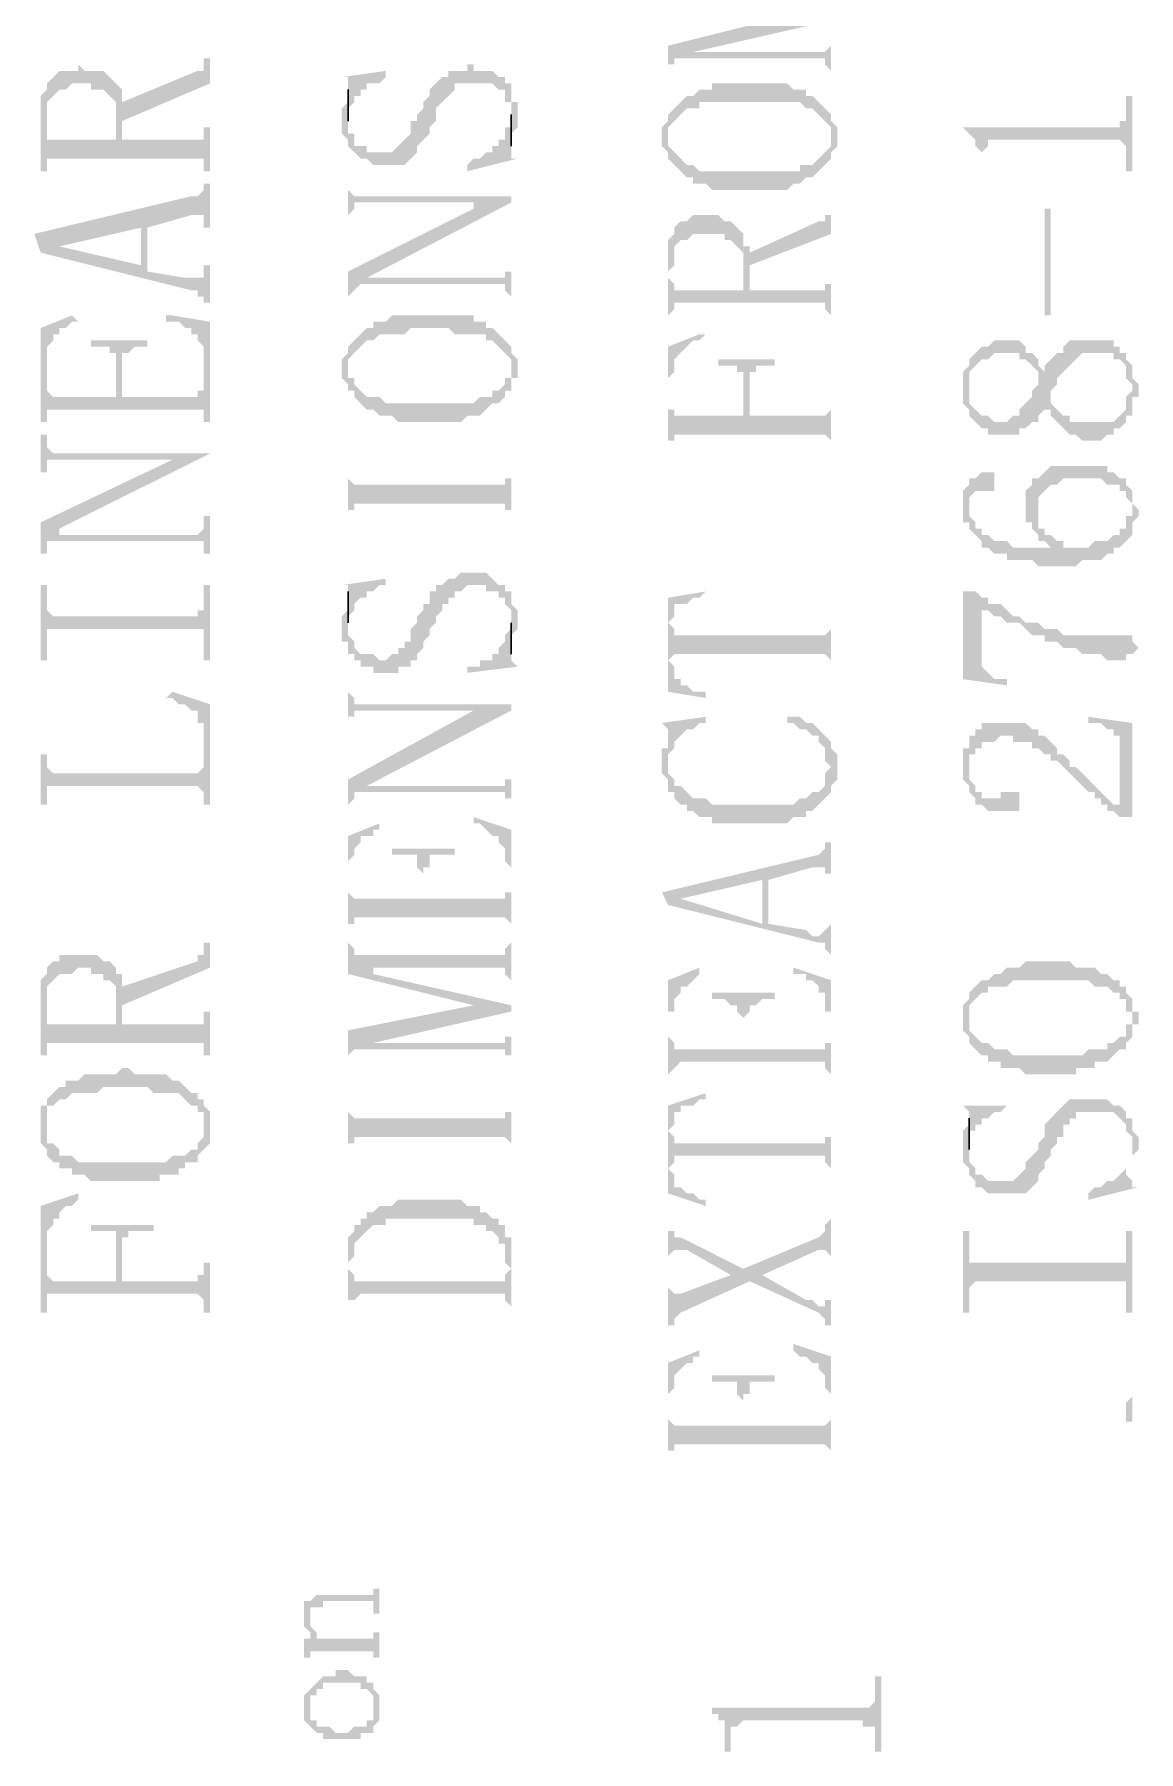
# Model space of a CAD drawing. Header units: millimetres. Extents: x 7018 to 13530, y 4187 to 5692.
# Drawn here: x 7976.13 to 7984.07, y 4538.11 to 4550.47 of the extents above; entities that cross this region are included whole.
import ezdxf

# ---------------------------------------------------------------- set-up
doc = ezdxf.new("R2010")
doc.units = ezdxf.units.MM

msp = doc.modelspace()

# ---------------------------------------------------------------- hatches: boundary and pattern name
at = {"transparency": 33554559}
for points in [[(7980.684, 4550.389), (7980.684, 4550.208), (7980.684, 4550.254), (7980.729, 4550.254), (7980.729, 4550.299), (7980.774, 4550.299), (7980.864, 4550.344), (7981.857, 4550.57), (7981.586, 4550.615)], [(7980.774, 4550.299), (7981.812, 4550.299), (7981.812, 4550.254), (7981.812, 4550.254), (7981.857, 4550.208), (7981.857, 4550.434), (7981.857, 4550.389), (7981.857, 4550.389), (7981.812, 4550.344), (7980.864, 4550.344)], [(7976.171, 4549.893), (7976.171, 4549.486), (7976.216, 4549.486), (7976.216, 4549.938), (7976.216, 4549.983), (7976.261, 4550.028), (7976.261, 4550.028), (7976.306, 4550.073), (7976.351, 4550.073), (7976.396, 4550.118), (7976.532, 4550.118), (7976.532, 4550.073), (7976.622, 4550.073), (7976.667, 4550.028), (7976.667, 4550.028), (7976.712, 4549.983), (7976.712, 4549.712), (7976.757, 4550.073), (7976.712, 4550.118), (7976.712, 4550.118), (7976.667, 4550.163), (7976.667, 4550.163), (7976.622, 4550.208), (7976.487, 4550.208), (7976.441, 4550.254), (7976.441, 4550.208), (7976.306, 4550.208), (7976.261, 4550.163), (7976.261, 4550.163), (7976.216, 4550.118), (7976.216, 4550.073), (7976.171, 4550.028), (7976.171, 4549.938)], [(7976.757, 4549.983), (7976.757, 4549.847), (7977.389, 4550.118), (7977.389, 4550.299), (7977.344, 4550.299), (7977.344, 4550.254), (7977.344, 4550.208), (7977.299, 4550.208)], [(7978.337, 4549.847), (7978.337, 4549.757), (7978.382, 4549.712), (7978.382, 4549.667), (7978.382, 4549.667), (7978.427, 4549.622), (7978.427, 4549.622), (7978.472, 4549.577), (7978.517, 4549.577), (7978.563, 4549.531), (7978.788, 4549.531), (7978.833, 4549.577), (7978.833, 4549.577), (7978.879, 4549.622), (7978.879, 4549.667), (7978.924, 4549.712), (7978.924, 4549.712), (7978.969, 4549.757), (7978.969, 4549.802), (7979.014, 4549.847), (7979.014, 4549.938), (7979.059, 4549.983), (7979.059, 4549.983), (7979.104, 4550.028), (7979.104, 4550.028), (7979.149, 4550.073), (7979.149, 4550.118), (7979.42, 4550.118), (7979.465, 4550.073), (7979.51, 4550.073), (7979.51, 4549.983), (7979.556, 4549.983), (7979.556, 4549.712), (7979.556, 4549.757), (7979.556, 4549.757), (7979.601, 4549.802), (7979.601, 4549.893), (7979.601, 4549.983), (7979.556, 4549.983), (7979.556, 4550.118), (7979.51, 4550.118), (7979.51, 4550.163), (7979.465, 4550.163), (7979.42, 4550.208), (7979.285, 4550.208), (7979.285, 4550.254), (7979.24, 4550.254), (7979.24, 4550.208), (7979.104, 4550.208), (7979.104, 4550.163), (7979.059, 4550.163), (7979.014, 4550.118), (7979.014, 4550.118), (7978.969, 4550.073), (7978.969, 4550.028), (7978.924, 4549.983), (7978.924, 4549.938), (7978.879, 4549.893), (7978.879, 4549.847), (7978.833, 4549.847), (7978.833, 4549.757), (7978.788, 4549.712), (7978.788, 4549.712), (7978.743, 4549.667), (7978.743, 4549.667), (7978.698, 4549.622), (7978.517, 4549.622), (7978.517, 4549.667), (7978.427, 4549.667), (7978.427, 4549.757), (7978.382, 4549.757), (7978.382, 4550.028), (7978.382, 4549.983), (7978.382, 4549.983), (7978.337, 4549.938), (7978.337, 4549.893)], [(7978.337, 4550.163), (7978.382, 4550.163), (7978.382, 4550.118), (7978.382, 4549.938), (7978.427, 4549.983), (7978.427, 4550.028), (7978.472, 4550.028), (7978.472, 4550.073), (7978.517, 4550.073), (7978.517, 4550.118), (7978.608, 4550.118), (7978.653, 4550.163), (7978.653, 4550.208)], [(7976.216, 4549.531), (7976.216, 4549.577), (7977.344, 4549.577), (7977.344, 4549.486), (7977.389, 4549.486), (7977.389, 4549.802), (7977.344, 4549.802), (7977.344, 4549.757), (7977.344, 4549.712), (7976.757, 4549.712), (7976.757, 4549.983), (7976.757, 4550.073), (7976.712, 4549.712), (7976.216, 4549.712), (7976.216, 4549.847)], [(7980.684, 4549.893), (7980.684, 4549.712), (7980.684, 4549.757), (7980.684, 4549.802), (7980.729, 4549.847), (7980.729, 4549.847), (7980.774, 4549.893), (7980.774, 4549.893), (7980.819, 4549.938), (7980.909, 4549.938), (7980.909, 4549.983), (7981.632, 4549.983), (7981.677, 4549.938), (7981.722, 4549.938), (7981.767, 4549.893), (7981.767, 4549.893), (7981.812, 4549.847), (7981.812, 4549.847), (7981.857, 4549.802), (7981.857, 4549.712), (7981.857, 4549.893), (7981.812, 4549.938), (7981.812, 4549.938), (7981.767, 4549.983), (7981.767, 4549.983), (7981.722, 4550.028), (7981.677, 4550.028), (7981.677, 4550.073), (7981.586, 4550.073), (7981.541, 4550.118), (7981, 4550.118), (7981, 4550.073), (7980.909, 4550.073), (7980.864, 4550.028), (7980.819, 4550.028), (7980.774, 4549.983), (7980.774, 4549.983), (7980.729, 4549.938), (7980.729, 4549.938)], [(7982.805, 4549.802), (7982.805, 4549.802), (7982.85, 4549.757), (7982.85, 4549.757), (7982.895, 4549.712), (7982.895, 4549.667), (7982.895, 4549.667), (7982.94, 4549.622), (7982.94, 4549.486), (7982.94, 4549.622), (7982.986, 4549.667), (7982.986, 4549.712), (7983.933, 4549.712), (7983.978, 4549.667), (7983.978, 4549.486), (7984.024, 4549.486), (7984.024, 4550.028), (7983.978, 4550.028), (7983.978, 4549.938), (7983.978, 4549.847), (7983.933, 4549.847), (7983.933, 4549.802), (7983.888, 4549.802)], [(7980.639, 4549.712), (7980.639, 4549.667), (7980.684, 4549.622), (7980.684, 4549.577), (7980.729, 4549.531), (7980.729, 4549.531), (7980.774, 4549.486), (7980.774, 4549.486), (7980.819, 4549.441), (7980.864, 4549.441), (7980.864, 4549.396), (7980.955, 4549.396), (7981, 4549.351), (7981.541, 4549.351), (7981.586, 4549.396), (7981.632, 4549.396), (7981.677, 4549.441), (7981.722, 4549.441), (7981.767, 4549.486), (7981.767, 4549.486), (7981.812, 4549.531), (7981.812, 4549.531), (7981.857, 4549.577), (7981.857, 4549.622), (7981.857, 4549.622), (7981.902, 4549.667), (7981.902, 4549.712), (7981.902, 4549.802), (7981.857, 4549.847), (7981.857, 4549.893), (7981.857, 4549.712), (7981.857, 4549.667), (7981.812, 4549.622), (7981.812, 4549.622), (7981.767, 4549.577), (7981.767, 4549.577), (7981.722, 4549.531), (7981.632, 4549.531), (7981.632, 4549.486), (7980.909, 4549.486), (7980.864, 4549.531), (7980.819, 4549.531), (7980.774, 4549.577), (7980.774, 4549.577), (7980.729, 4549.622), (7980.729, 4549.622), (7980.684, 4549.667), (7980.684, 4549.712), (7980.684, 4549.893), (7980.684, 4549.847), (7980.684, 4549.847), (7980.639, 4549.802), (7980.639, 4549.757)], [(7979.24, 4549.531), (7979.24, 4549.486), (7979.601, 4549.577), (7979.556, 4549.577), (7979.556, 4549.622), (7979.556, 4549.802), (7979.51, 4549.802), (7979.51, 4549.712), (7979.465, 4549.712), (7979.465, 4549.667), (7979.42, 4549.667), (7979.42, 4549.622), (7979.375, 4549.622), (7979.33, 4549.577), (7979.285, 4549.577)], [(7976.125, 4549.035), (7976.171, 4548.9), (7976.306, 4548.945), (7976.893, 4549.08), (7976.893, 4548.809), (7976.938, 4549.08), (7977.254, 4549.17), (7977.344, 4549.17), (7977.344, 4549.08), (7977.389, 4549.08), (7977.389, 4549.396), (7977.344, 4549.396), (7977.344, 4549.351), (7977.344, 4549.351), (7977.299, 4549.306), (7977.254, 4549.306)], [(7978.382, 4549.396), (7978.382, 4549.125), (7978.382, 4549.17), (7978.427, 4549.216), (7978.427, 4549.261), (7979.285, 4549.261), (7979.285, 4549.216), (7979.556, 4549.261), (7979.556, 4549.306), (7978.427, 4549.306), (7978.382, 4549.351)], [(7978.382, 4548.764), (7978.382, 4548.539), (7978.382, 4548.584), (7978.427, 4548.629), (7978.427, 4548.629), (7978.472, 4548.674), (7978.517, 4548.719), (7979.556, 4549.261), (7979.285, 4549.216)], [(7981.271, 4548.9), (7981.271, 4548.809), (7981.857, 4549.035), (7981.857, 4549.216), (7981.857, 4549.17), (7981.812, 4549.17), (7981.812, 4549.125), (7981.767, 4549.125)], [(7983.437, 4548.448), (7983.437, 4549.216), (7983.392, 4549.216), (7983.392, 4548.448)], [(7976.171, 4548.9), (7977.254, 4548.629), (7977.299, 4548.629), (7977.299, 4548.584), (7977.344, 4548.584), (7977.344, 4548.539), (7977.389, 4548.539), (7977.389, 4548.809), (7977.344, 4548.809), (7977.344, 4548.764), (7977.344, 4548.719), (7977.209, 4548.719), (7976.938, 4548.764), (7976.938, 4549.08), (7976.893, 4548.809), (7976.306, 4548.945), (7976.306, 4548.945)], [(7980.684, 4548.809), (7980.684, 4548.448), (7980.684, 4548.764), (7980.729, 4548.809), (7980.729, 4548.9), (7980.729, 4548.945), (7980.774, 4548.99), (7980.819, 4548.99), (7980.864, 4549.035), (7981.09, 4549.035), (7981.09, 4548.99), (7981.135, 4548.99), (7981.18, 4548.945), (7981.18, 4548.945), (7981.225, 4548.9), (7981.225, 4548.854), (7981.225, 4548.629), (7981.225, 4549.035), (7981.18, 4549.08), (7981.18, 4549.08), (7981.135, 4549.125), (7981.09, 4549.125), (7981.045, 4549.17), (7980.864, 4549.17), (7980.819, 4549.125), (7980.774, 4549.125), (7980.729, 4549.08), (7980.729, 4549.035), (7980.684, 4548.99), (7980.684, 4548.854)], [(7980.684, 4548.448), (7980.729, 4548.493), (7980.729, 4548.539), (7981.812, 4548.539), (7981.812, 4548.493), (7981.812, 4548.493), (7981.857, 4548.448), (7981.857, 4548.719), (7981.857, 4548.674), (7981.812, 4548.674), (7981.812, 4548.629), (7981.271, 4548.629), (7981.271, 4548.945), (7981.225, 4548.945), (7981.225, 4548.99), (7981.225, 4548.629), (7980.729, 4548.629), (7980.729, 4548.674), (7980.729, 4548.674), (7980.684, 4548.719), (7980.684, 4548.764)], [(7978.472, 4548.674), (7979.51, 4548.674), (7979.51, 4548.629), (7979.51, 4548.629), (7979.556, 4548.584), (7979.556, 4548.539), (7979.556, 4548.809), (7979.556, 4548.764), (7979.51, 4548.764), (7979.51, 4548.719), (7978.517, 4548.719)], [(7976.171, 4548.358), (7976.171, 4547.681), (7976.216, 4547.681), (7976.216, 4548.132), (7976.216, 4548.223), (7976.261, 4548.268), (7976.261, 4548.313), (7976.306, 4548.313), (7976.306, 4548.358), (7976.351, 4548.358), (7976.396, 4548.403), (7976.441, 4548.403), (7976.396, 4548.448)], [(7977.073, 4548.448), (7977.073, 4548.403), (7977.164, 4548.403), (7977.209, 4548.358), (7977.254, 4548.358), (7977.254, 4548.313), (7977.299, 4548.313), (7977.299, 4548.268), (7977.344, 4548.223), (7977.344, 4547.681), (7977.389, 4547.681), (7977.389, 4548.403), (7977.118, 4548.448)], [(7978.382, 4548.223), (7978.382, 4548.087), (7978.382, 4548.132), (7978.382, 4548.132), (7978.427, 4548.178), (7978.427, 4548.178), (7978.472, 4548.223), (7978.472, 4548.223), (7978.517, 4548.268), (7978.563, 4548.268), (7978.608, 4548.313), (7978.788, 4548.313), (7978.833, 4548.358), (7979.104, 4548.358), (7979.149, 4548.313), (7979.375, 4548.313), (7979.375, 4548.268), (7979.42, 4548.268), (7979.465, 4548.223), (7979.465, 4548.223), (7979.51, 4548.178), (7979.51, 4548.178), (7979.556, 4548.132), (7979.556, 4548.087), (7979.556, 4548.223), (7979.51, 4548.268), (7979.51, 4548.268), (7979.465, 4548.313), (7979.465, 4548.313), (7979.42, 4548.358), (7979.375, 4548.358), (7979.375, 4548.403), (7979.285, 4548.403), (7979.285, 4548.448), (7978.698, 4548.448), (7978.653, 4548.403), (7978.563, 4548.403), (7978.563, 4548.358), (7978.517, 4548.358), (7978.472, 4548.313), (7978.472, 4548.313), (7978.427, 4548.268), (7978.427, 4548.268)], [(7976.532, 4548.268), (7976.532, 4548.223), (7976.667, 4548.223), (7976.667, 4548.178), (7976.712, 4548.178), (7976.712, 4547.862), (7976.757, 4548.087), (7976.757, 4548.178), (7976.802, 4548.178), (7976.848, 4548.223), (7976.938, 4548.223), (7976.938, 4548.268)], [(7978.337, 4548.087), (7978.337, 4547.997), (7978.382, 4547.952), (7978.382, 4547.907), (7978.427, 4547.907), (7978.427, 4547.862), (7978.472, 4547.816), (7978.472, 4547.816), (7978.517, 4547.771), (7978.563, 4547.771), (7978.608, 4547.726), (7978.698, 4547.726), (7978.743, 4547.681), (7979.194, 4547.681), (7979.24, 4547.726), (7979.33, 4547.726), (7979.375, 4547.771), (7979.375, 4547.771), (7979.42, 4547.816), (7979.465, 4547.816), (7979.51, 4547.862), (7979.51, 4547.907), (7979.556, 4547.907), (7979.556, 4547.997), (7979.601, 4547.997), (7979.601, 4548.087), (7979.601, 4548.132), (7979.556, 4548.178), (7979.556, 4548.223), (7979.556, 4548.042), (7979.556, 4547.997), (7979.51, 4547.997), (7979.51, 4547.952), (7979.465, 4547.907), (7979.42, 4547.907), (7979.42, 4547.862), (7979.33, 4547.862), (7979.285, 4547.816), (7978.653, 4547.816), (7978.608, 4547.862), (7978.517, 4547.862), (7978.472, 4547.907), (7978.472, 4547.907), (7978.427, 4547.952), (7978.427, 4547.997), (7978.382, 4547.997), (7978.382, 4548.223), (7978.382, 4548.178), (7978.337, 4548.132)], [(7980.684, 4548.223), (7980.684, 4547.501), (7980.684, 4547.997), (7980.684, 4547.997), (7980.729, 4548.042), (7980.729, 4548.132), (7980.774, 4548.178), (7980.774, 4548.178), (7980.819, 4548.223), (7980.819, 4548.223), (7980.864, 4548.268), (7980.909, 4548.268), (7980.955, 4548.313), (7980.909, 4548.313)], [(7982.805, 4547.952), (7982.805, 4547.816), (7982.805, 4547.816), (7982.85, 4547.771), (7982.85, 4547.726), (7982.85, 4547.726), (7982.895, 4547.681), (7982.895, 4547.681), (7982.94, 4547.636), (7982.986, 4547.636), (7982.986, 4547.591), (7983.211, 4547.591), (7983.211, 4547.636), (7983.256, 4547.636), (7983.302, 4547.681), (7983.347, 4547.681), (7983.347, 4547.726), (7983.392, 4547.771), (7983.392, 4547.816), (7983.392, 4547.771), (7983.437, 4547.771), (7983.437, 4547.907), (7983.482, 4547.952), (7983.482, 4547.997), (7983.527, 4548.042), (7983.527, 4548.042), (7983.572, 4548.087), (7983.572, 4548.087), (7983.617, 4548.132), (7983.617, 4548.132), (7983.663, 4548.178), (7983.888, 4548.178), (7983.888, 4548.132), (7983.933, 4548.132), (7983.978, 4548.087), (7983.978, 4547.997), (7984.024, 4547.952), (7984.024, 4547.726), (7984.024, 4547.862), (7984.069, 4547.862), (7984.069, 4547.952), (7984.024, 4547.997), (7984.024, 4548.087), (7984.024, 4548.087), (7983.978, 4548.132), (7983.978, 4548.178), (7983.933, 4548.178), (7983.933, 4548.223), (7983.888, 4548.223), (7983.888, 4548.268), (7983.572, 4548.268), (7983.527, 4548.223), (7983.527, 4548.178), (7983.482, 4548.178), (7983.437, 4548.132), (7983.437, 4548.132), (7983.392, 4548.087), (7983.392, 4548.042), (7983.392, 4548.042), (7983.347, 4548.087), (7983.347, 4547.997), (7983.347, 4547.952), (7983.302, 4547.907), (7983.302, 4547.862), (7983.302, 4547.862), (7983.256, 4547.816), (7983.256, 4547.816), (7983.211, 4547.771), (7983.211, 4547.726), (7983.166, 4547.726), (7983.121, 4547.681), (7983.031, 4547.681), (7982.986, 4547.726), (7982.94, 4547.726), (7982.895, 4547.771), (7982.895, 4547.771), (7982.85, 4547.816), (7982.85, 4548.132), (7982.85, 4548.087), (7982.805, 4548.042), (7982.805, 4547.997), (7982.805, 4547.997)], [(7982.85, 4548.132), (7982.85, 4547.952), (7982.85, 4548.042), (7982.895, 4548.087), (7982.895, 4548.087), (7982.94, 4548.132), (7982.986, 4548.132), (7983.031, 4548.178), (7983.211, 4548.178), (7983.211, 4548.132), (7983.256, 4548.132), (7983.302, 4548.087), (7983.302, 4548.087), (7983.347, 4548.042), (7983.347, 4547.997), (7983.347, 4548.132), (7983.347, 4548.132), (7983.302, 4548.178), (7983.256, 4548.178), (7983.256, 4548.223), (7983.256, 4548.223), (7983.211, 4548.268), (7983.031, 4548.268), (7982.986, 4548.223), (7982.94, 4548.223), (7982.895, 4548.178), (7982.895, 4548.178)], [(7976.216, 4547.681), (7976.216, 4547.771), (7977.344, 4547.771), (7977.344, 4547.726), (7977.344, 4547.952), (7977.344, 4547.907), (7977.299, 4547.907), (7977.299, 4547.862), (7976.757, 4547.862), (7976.757, 4548.087), (7976.712, 4547.862), (7976.261, 4547.862), (7976.216, 4547.907), (7976.216, 4548.132)], [(7981.045, 4548.132), (7981.045, 4548.087), (7981.18, 4548.087), (7981.18, 4548.042), (7981.225, 4548.042), (7981.225, 4547.726), (7981.271, 4547.952), (7981.271, 4548.042), (7981.316, 4548.042), (7981.316, 4548.087), (7981.451, 4548.087), (7981.451, 4548.132)], [(7980.684, 4547.546), (7980.729, 4547.546), (7980.729, 4547.591), (7981.812, 4547.591), (7981.857, 4547.546), (7981.857, 4547.501), (7981.857, 4547.816), (7981.857, 4547.771), (7981.857, 4547.771), (7981.812, 4547.726), (7981.271, 4547.726), (7981.271, 4547.952), (7981.225, 4547.726), (7980.729, 4547.726), (7980.729, 4547.771), (7980.684, 4547.771), (7980.684, 4547.997)], [(7983.437, 4547.771), (7983.437, 4547.726), (7983.482, 4547.681), (7983.482, 4547.681), (7983.527, 4547.636), (7983.527, 4547.636), (7983.572, 4547.591), (7983.617, 4547.591), (7983.663, 4547.546), (7983.798, 4547.546), (7983.843, 4547.591), (7983.888, 4547.591), (7983.888, 4547.636), (7983.933, 4547.636), (7983.978, 4547.681), (7983.978, 4547.726), (7984.024, 4547.726), (7984.024, 4547.907), (7984.024, 4547.907), (7983.978, 4547.862), (7983.978, 4547.771), (7983.978, 4547.771), (7983.933, 4547.726), (7983.933, 4547.726), (7983.888, 4547.681), (7983.572, 4547.681), (7983.572, 4547.726), (7983.527, 4547.726), (7983.482, 4547.771), (7983.482, 4547.771), (7983.437, 4547.816), (7983.437, 4547.816)], [(7976.171, 4547.591), (7976.171, 4547.32), (7976.216, 4547.32), (7976.216, 4547.41), (7977.118, 4547.41), (7977.389, 4547.455), (7976.261, 4547.455), (7976.216, 4547.501), (7976.216, 4547.591)], [(7976.171, 4546.959), (7976.171, 4546.733), (7976.216, 4546.733), (7976.216, 4546.778), (7976.216, 4546.824), (7976.261, 4546.824), (7976.306, 4546.914), (7977.389, 4547.455), (7977.118, 4547.41)], [(7978.382, 4547.455), (7978.382, 4546.869), (7978.382, 4547.049), (7978.427, 4547.049), (7978.427, 4547.094), (7979.51, 4547.094), (7979.51, 4547.049), (7979.556, 4547.049), (7979.556, 4546.869), (7979.556, 4547.455), (7979.556, 4547.275), (7979.51, 4547.275), (7979.51, 4547.23), (7978.427, 4547.23), (7978.382, 4547.275)], [(7983.256, 4547.049), (7983.256, 4546.959), (7983.302, 4546.959), (7983.302, 4546.914), (7983.302, 4546.914), (7983.347, 4546.869), (7983.347, 4547.139), (7983.347, 4547.139), (7983.392, 4547.185), (7983.392, 4547.185), (7983.437, 4547.23), (7983.482, 4547.23), (7983.527, 4547.275), (7983.798, 4547.275), (7983.843, 4547.23), (7983.933, 4547.23), (7983.933, 4547.185), (7983.978, 4547.185), (7983.978, 4547.139), (7983.978, 4547.139), (7984.024, 4547.094), (7984.024, 4546.869), (7984.024, 4546.914), (7984.024, 4546.959), (7984.069, 4547.004), (7984.069, 4547.049), (7984.069, 4547.049), (7984.024, 4547.094), (7984.024, 4547.185), (7984.024, 4547.185), (7983.978, 4547.23), (7983.978, 4547.275), (7983.933, 4547.275), (7983.888, 4547.32), (7983.843, 4547.32), (7983.843, 4547.365), (7983.437, 4547.365), (7983.392, 4547.32), (7983.392, 4547.32), (7983.347, 4547.275), (7983.302, 4547.275), (7983.302, 4547.23), (7983.302, 4547.23), (7983.256, 4547.185), (7983.256, 4547.094)], [(7982.805, 4547.094), (7982.805, 4547.049), (7982.805, 4546.959), (7982.85, 4546.959), (7982.85, 4546.914), (7982.895, 4546.869), (7982.895, 4546.869), (7982.94, 4546.824), (7982.94, 4546.778), (7982.986, 4546.778), (7983.031, 4546.733), (7983.121, 4546.733), (7983.121, 4546.688), (7983.302, 4546.688), (7983.347, 4546.643), (7983.617, 4546.643), (7983.663, 4546.688), (7983.798, 4546.688), (7983.843, 4546.733), (7983.888, 4546.733), (7983.888, 4546.778), (7983.933, 4546.778), (7983.978, 4546.824), (7983.978, 4546.824), (7984.024, 4546.869), (7984.024, 4547.049), (7984.024, 4547.004), (7983.978, 4547.004), (7983.978, 4546.914), (7983.933, 4546.914), (7983.933, 4546.869), (7983.888, 4546.869), (7983.843, 4546.824), (7983.753, 4546.824), (7983.708, 4546.778), (7983.527, 4546.778), (7983.527, 4546.824), (7983.482, 4546.824), (7983.437, 4546.778), (7983.166, 4546.778), (7983.121, 4546.824), (7983.031, 4546.824), (7982.986, 4546.869), (7982.94, 4546.869), (7982.94, 4546.914), (7982.895, 4546.914), (7982.895, 4546.959), (7982.85, 4547.004), (7982.85, 4547.23), (7982.805, 4547.185), (7982.805, 4547.139)], [(7982.85, 4547.23), (7982.85, 4547.094), (7982.85, 4547.139), (7982.85, 4547.139), (7982.895, 4547.185), (7983.031, 4547.185), (7983.031, 4547.23), (7983.031, 4547.32), (7982.94, 4547.32), (7982.895, 4547.275), (7982.85, 4547.275)], [(7976.261, 4546.824), (7977.344, 4546.824), (7977.344, 4546.733), (7977.389, 4546.733), (7977.389, 4547.004), (7977.344, 4547.004), (7977.344, 4546.914), (7977.344, 4546.914), (7977.299, 4546.869), (7976.306, 4546.869), (7976.306, 4546.914)], [(7983.347, 4546.869), (7983.347, 4546.824), (7983.392, 4546.824), (7983.437, 4546.778), (7983.482, 4546.824), (7983.437, 4546.869), (7983.392, 4546.869), (7983.392, 4546.914), (7983.347, 4546.914), (7983.347, 4547.004), (7983.347, 4547.049)], [(7978.337, 4546.237), (7978.337, 4546.101), (7978.382, 4546.101), (7978.382, 4546.011), (7978.427, 4546.011), (7978.427, 4545.966), (7978.472, 4545.966), (7978.472, 4545.921), (7978.563, 4545.921), (7978.563, 4545.876), (7978.743, 4545.876), (7978.743, 4545.921), (7978.833, 4545.921), (7978.833, 4545.966), (7978.879, 4545.966), (7978.879, 4546.011), (7978.879, 4546.011), (7978.924, 4546.056), (7978.924, 4546.101), (7978.969, 4546.147), (7978.969, 4546.192), (7979.014, 4546.237), (7979.014, 4546.282), (7979.059, 4546.327), (7979.059, 4546.372), (7979.104, 4546.372), (7979.104, 4546.417), (7979.149, 4546.417), (7979.149, 4546.462), (7979.194, 4546.462), (7979.24, 4546.508), (7979.375, 4546.508), (7979.375, 4546.462), (7979.465, 4546.462), (7979.465, 4546.417), (7979.51, 4546.417), (7979.51, 4546.372), (7979.51, 4546.372), (7979.556, 4546.327), (7979.556, 4546.056), (7979.556, 4546.147), (7979.601, 4546.192), (7979.601, 4546.237), (7979.601, 4546.327), (7979.556, 4546.372), (7979.556, 4546.417), (7979.556, 4546.462), (7979.51, 4546.462), (7979.51, 4546.508), (7979.465, 4546.508), (7979.42, 4546.553), (7979.42, 4546.553), (7979.375, 4546.598), (7979.194, 4546.598), (7979.149, 4546.553), (7979.104, 4546.553), (7979.059, 4546.508), (7979.014, 4546.508), (7979.014, 4546.462), (7978.969, 4546.462), (7978.969, 4546.372), (7978.924, 4546.372), (7978.924, 4546.327), (7978.879, 4546.282), (7978.879, 4546.237), (7978.833, 4546.192), (7978.833, 4546.101), (7978.788, 4546.101), (7978.788, 4546.056), (7978.743, 4546.056), (7978.743, 4546.011), (7978.698, 4546.011), (7978.653, 4545.966), (7978.608, 4545.966), (7978.563, 4546.011), (7978.472, 4546.011), (7978.427, 4546.056), (7978.427, 4546.101), (7978.382, 4546.147), (7978.382, 4546.417), (7978.382, 4546.327), (7978.337, 4546.282), (7978.337, 4546.282)], [(7976.171, 4546.508), (7976.171, 4545.966), (7976.216, 4545.966), (7976.216, 4546.192), (7977.344, 4546.192), (7977.344, 4545.966), (7977.389, 4545.966), (7977.389, 4546.508), (7977.344, 4546.508), (7977.344, 4546.372), (7977.344, 4546.327), (7977.299, 4546.327), (7977.299, 4546.282), (7976.261, 4546.282), (7976.216, 4546.327), (7976.216, 4546.508)], [(7978.337, 4546.508), (7978.382, 4546.508), (7978.382, 4546.462), (7978.382, 4546.282), (7978.427, 4546.327), (7978.427, 4546.372), (7978.427, 4546.372), (7978.472, 4546.417), (7978.517, 4546.417), (7978.517, 4546.462), (7978.563, 4546.462), (7978.608, 4546.508), (7978.653, 4546.508), (7978.653, 4546.553)], [(7980.684, 4546.417), (7980.684, 4546.237), (7980.684, 4546.237), (7980.729, 4546.282), (7980.729, 4546.327), (7980.729, 4546.372), (7980.819, 4546.372), (7980.864, 4546.417), (7980.909, 4546.417), (7980.955, 4546.462), (7980.955, 4546.462)], [(7980.684, 4546.417), (7980.684, 4545.74), (7980.955, 4545.695), (7980.955, 4545.74), (7980.864, 4545.74), (7980.819, 4545.786), (7980.774, 4545.786), (7980.774, 4545.831), (7980.729, 4545.831), (7980.729, 4545.921), (7980.684, 4545.966), (7980.684, 4546.237)], [(7982.805, 4546.462), (7982.805, 4545.831), (7983.121, 4545.786), (7983.121, 4545.831), (7983.031, 4545.831), (7982.986, 4545.876), (7982.986, 4545.876), (7982.94, 4545.921), (7982.94, 4546.372), (7982.895, 4546.462), (7982.85, 4546.462)], [(7982.895, 4546.462), (7982.94, 4546.372), (7982.94, 4546.327), (7982.986, 4546.327), (7983.031, 4546.282), (7983.076, 4546.282), (7983.121, 4546.237), (7983.211, 4546.237), (7983.256, 4546.192), (7983.256, 4546.192), (7983.302, 4546.147), (7983.392, 4546.147), (7983.392, 4546.101), (7983.482, 4546.101), (7983.527, 4546.056), (7983.617, 4546.056), (7983.663, 4546.011), (7983.798, 4546.011), (7983.843, 4545.966), (7983.978, 4545.966), (7983.978, 4546.011), (7984.024, 4546.011), (7984.069, 4546.056), (7984.024, 4546.101), (7984.024, 4546.147), (7983.527, 4546.147), (7983.482, 4546.192), (7983.392, 4546.192), (7983.347, 4546.237), (7983.256, 4546.237), (7983.211, 4546.282), (7983.166, 4546.282), (7983.121, 4546.327), (7983.121, 4546.327), (7983.076, 4546.372), (7982.986, 4546.372), (7982.986, 4546.417), (7982.94, 4546.417)], [(7980.684, 4546.237), (7980.684, 4545.966), (7980.729, 4546.011), (7981.812, 4546.011), (7981.857, 4545.966), (7981.857, 4545.876), (7981.857, 4546.282), (7981.857, 4546.192), (7981.857, 4546.192), (7981.812, 4546.147), (7980.729, 4546.147), (7980.729, 4546.192)], [(7979.24, 4545.921), (7979.24, 4545.876), (7979.601, 4545.921), (7979.556, 4545.966), (7979.556, 4546.192), (7979.51, 4546.147), (7979.51, 4546.101), (7979.51, 4546.101), (7979.465, 4546.056), (7979.465, 4546.011), (7979.42, 4546.011), (7979.42, 4545.966), (7979.33, 4545.966), (7979.33, 4545.921), (7979.285, 4545.921)], [(7977.073, 4545.695), (7977.118, 4545.695), (7977.164, 4545.65), (7977.209, 4545.65), (7977.254, 4545.605), (7977.299, 4545.605), (7977.299, 4545.515), (7977.344, 4545.515), (7977.344, 4544.928), (7977.389, 4544.928), (7977.389, 4545.65), (7977.118, 4545.74)], [(7978.382, 4545.786), (7978.382, 4545.47), (7978.382, 4545.56), (7978.427, 4545.56), (7978.427, 4545.605), (7979.556, 4545.605), (7979.556, 4545.65), (7978.427, 4545.65), (7978.427, 4545.695), (7978.427, 4545.695), (7978.382, 4545.74)], [(7978.382, 4545.109), (7978.382, 4544.883), (7978.382, 4544.928), (7978.427, 4544.973), (7978.427, 4545.018), (7978.472, 4545.018), (7978.517, 4545.063), (7979.556, 4545.605), (7979.285, 4545.605)], [(7980.639, 4545.515), (7980.639, 4545.515), (7980.684, 4545.47), (7980.684, 4545.063), (7980.684, 4545.289), (7980.729, 4545.334), (7980.729, 4545.379), (7980.729, 4545.379), (7980.774, 4545.424), (7980.774, 4545.424), (7980.819, 4545.47), (7980.864, 4545.47), (7980.909, 4545.515), (7980.955, 4545.515), (7980.955, 4545.56)], [(7981.541, 4545.515), (7981.586, 4545.515), (7981.632, 4545.47), (7981.677, 4545.47), (7981.722, 4545.424), (7981.767, 4545.424), (7981.767, 4545.379), (7981.812, 4545.334), (7981.812, 4545.244), (7981.857, 4545.199), (7981.857, 4545.379), (7981.812, 4545.424), (7981.812, 4545.424), (7981.767, 4545.47), (7981.767, 4545.47), (7981.722, 4545.515), (7981.677, 4545.515), (7981.632, 4545.56), (7981.541, 4545.56)], [(7982.805, 4545.199), (7982.805, 4545.154), (7982.805, 4545.109), (7982.85, 4545.063), (7982.85, 4545.018), (7982.85, 4545.199), (7982.85, 4545.289), (7982.895, 4545.289), (7982.895, 4545.334), (7982.94, 4545.334), (7982.94, 4545.379), (7983.031, 4545.379), (7983.076, 4545.424), (7983.166, 4545.424), (7983.166, 4545.379), (7983.302, 4545.379), (7983.302, 4545.334), (7983.347, 4545.334), (7983.392, 4545.289), (7983.437, 4545.289), (7983.437, 4545.244), (7983.482, 4545.244), (7983.527, 4545.199), (7983.527, 4545.199), (7983.572, 4545.154), (7983.617, 4545.109), (7983.617, 4545.109), (7983.663, 4545.063), (7983.663, 4545.063), (7983.708, 4545.018), (7983.753, 4545.018), (7983.753, 4544.973), (7983.798, 4544.973), (7983.798, 4544.928), (7983.843, 4544.928), (7983.843, 4544.883), (7983.888, 4544.883), (7983.933, 4544.838), (7983.933, 4544.928), (7983.888, 4544.928), (7983.843, 4544.973), (7983.843, 4544.973), (7983.798, 4545.018), (7983.753, 4545.063), (7983.753, 4545.063), (7983.708, 4545.109), (7983.708, 4545.109), (7983.663, 4545.154), (7983.663, 4545.154), (7983.617, 4545.199), (7983.572, 4545.199), (7983.572, 4545.244), (7983.527, 4545.289), (7983.482, 4545.289), (7983.482, 4545.334), (7983.437, 4545.379), (7983.437, 4545.379), (7983.392, 4545.424), (7983.347, 4545.424), (7983.347, 4545.47), (7983.302, 4545.47), (7983.256, 4545.515), (7982.94, 4545.515), (7982.94, 4545.47), (7982.895, 4545.47), (7982.895, 4545.424), (7982.85, 4545.424), (7982.85, 4545.334), (7982.805, 4545.334), (7982.805, 4545.244)], [(7983.708, 4545.56), (7983.708, 4545.515), (7983.798, 4545.515), (7983.843, 4545.47), (7983.888, 4545.47), (7983.888, 4545.424), (7983.933, 4545.424), (7983.933, 4544.838), (7984.024, 4544.838), (7984.024, 4545.515)], [(7980.639, 4545.244), (7980.639, 4545.154), (7980.684, 4545.109), (7980.684, 4545.063), (7980.684, 4545.424), (7980.684, 4545.334), (7980.639, 4545.334), (7980.639, 4545.289)], [(7980.684, 4545.063), (7980.684, 4545.018), (7980.729, 4545.018), (7980.729, 4544.973), (7980.774, 4544.928), (7980.819, 4544.928), (7980.819, 4544.883), (7980.864, 4544.883), (7980.909, 4544.838), (7981, 4544.838), (7981, 4544.793), (7981.541, 4544.793), (7981.586, 4544.838), (7981.677, 4544.838), (7981.677, 4544.883), (7981.722, 4544.883), (7981.767, 4544.928), (7981.767, 4544.928), (7981.812, 4544.973), (7981.812, 4544.973), (7981.857, 4545.018), (7981.857, 4545.063), (7981.902, 4545.109), (7981.902, 4545.154), (7981.902, 4545.199), (7981.902, 4545.289), (7981.857, 4545.334), (7981.857, 4545.379), (7981.857, 4545.199), (7981.857, 4545.199), (7981.812, 4545.154), (7981.812, 4545.109), (7981.812, 4545.063), (7981.767, 4545.018), (7981.722, 4545.018), (7981.677, 4544.973), (7981.632, 4544.973), (7981.586, 4544.928), (7981, 4544.928), (7980.955, 4544.973), (7980.864, 4544.973), (7980.819, 4545.018), (7980.819, 4545.018), (7980.774, 4545.063), (7980.729, 4545.063), (7980.729, 4545.109), (7980.729, 4545.109), (7980.684, 4545.154), (7980.684, 4545.199), (7980.684, 4545.199)], [(7976.171, 4545.289), (7976.171, 4544.928), (7976.216, 4544.928), (7976.216, 4545.018), (7976.216, 4545.063), (7977.299, 4545.063), (7977.344, 4545.018), (7977.344, 4544.973), (7977.344, 4545.244), (7977.344, 4545.199), (7977.344, 4545.199), (7977.299, 4545.154), (7976.261, 4545.154), (7976.216, 4545.199), (7976.216, 4545.289)], [(7978.472, 4545.018), (7979.51, 4545.018), (7979.51, 4544.973), (7979.556, 4544.973), (7979.556, 4544.883), (7979.556, 4545.199), (7979.556, 4545.109), (7979.51, 4545.109), (7979.51, 4545.063), (7978.517, 4545.063)], [(7982.85, 4545.018), (7982.85, 4545.018), (7982.895, 4544.973), (7982.895, 4544.928), (7982.94, 4544.928), (7982.986, 4544.883), (7983.211, 4544.883), (7983.211, 4544.973), (7983.211, 4545.018), (7983.076, 4545.018), (7983.076, 4544.973), (7982.94, 4544.973), (7982.94, 4545.018), (7982.895, 4545.018), (7982.895, 4545.063), (7982.895, 4545.063), (7982.85, 4545.109), (7982.85, 4545.199)], [(7978.382, 4544.702), (7978.382, 4544.025), (7978.382, 4544.522), (7978.382, 4544.522), (7978.427, 4544.567), (7978.427, 4544.612), (7978.472, 4544.657), (7978.472, 4544.702), (7978.563, 4544.702), (7978.563, 4544.747), (7978.608, 4544.747), (7978.608, 4544.793)], [(7979.285, 4544.793), (7979.33, 4544.793), (7979.375, 4544.747), (7979.375, 4544.747), (7979.42, 4544.702), (7979.465, 4544.702), (7979.465, 4544.657), (7979.465, 4544.657), (7979.51, 4544.612), (7979.51, 4544.522), (7979.556, 4544.477), (7979.556, 4544.025), (7979.556, 4544.747), (7979.285, 4544.838)], [(7980.639, 4544.296), (7980.684, 4544.206), (7980.774, 4544.251), (7981.361, 4544.386), (7981.361, 4544.07), (7981.406, 4544.386), (7981.722, 4544.477), (7981.812, 4544.477), (7981.812, 4544.432), (7981.857, 4544.432), (7981.857, 4544.386), (7981.857, 4544.702), (7981.857, 4544.657), (7981.812, 4544.657), (7981.812, 4544.612), (7981.812, 4544.612), (7981.767, 4544.567)], [(7978.382, 4544.07), (7978.427, 4544.07), (7978.427, 4544.116), (7979.51, 4544.116), (7979.556, 4544.07), (7979.556, 4544.296), (7979.51, 4544.296), (7979.51, 4544.251), (7978.924, 4544.251), (7978.924, 4544.432), (7978.924, 4544.251), (7978.427, 4544.251), (7978.382, 4544.296), (7978.382, 4544.522)], [(7978.698, 4544.612), (7978.698, 4544.567), (7978.879, 4544.567), (7978.879, 4544.477), (7978.924, 4544.432), (7978.924, 4544.251), (7978.924, 4544.477), (7978.969, 4544.477), (7978.969, 4544.567), (7979.149, 4544.567), (7979.149, 4544.612)], [(7980.684, 4544.206), (7981.767, 4543.935), (7981.812, 4543.935), (7981.812, 4543.89), (7981.812, 4543.89), (7981.857, 4543.845), (7981.857, 4544.07), (7981.857, 4544.07), (7981.812, 4544.025), (7981.812, 4544.025), (7981.767, 4543.98), (7981.722, 4543.98), (7981.677, 4544.025), (7981.406, 4544.07), (7981.406, 4544.386), (7981.361, 4544.07), (7980.774, 4544.251), (7980.774, 4544.251)], [(7976.757, 4543.619), (7976.757, 4543.484), (7977.389, 4543.755), (7977.389, 4543.935), (7977.344, 4543.935), (7977.344, 4543.89), (7977.344, 4543.845), (7977.299, 4543.845), (7977.299, 4543.8)], [(7978.382, 4543.935), (7978.382, 4543.709), (7979.285, 4543.484), (7979.285, 4543.484), (7979.556, 4543.439), (7979.556, 4543.484), (7978.563, 4543.709), (7978.563, 4543.755), (7978.472, 4543.845), (7978.427, 4543.845), (7978.427, 4543.89), (7978.427, 4543.89), (7978.382, 4543.935)], [(7978.472, 4543.845), (7978.563, 4543.755), (7979.51, 4543.755), (7979.51, 4543.709), (7979.51, 4543.709), (7979.556, 4543.664), (7979.556, 4543.935), (7979.556, 4543.935), (7979.51, 4543.89), (7979.51, 4543.845), (7979.465, 4543.845)], [(7976.171, 4543.529), (7976.171, 4543.123), (7976.216, 4543.123), (7976.216, 4543.574), (7976.216, 4543.619), (7976.261, 4543.664), (7976.261, 4543.664), (7976.306, 4543.709), (7976.396, 4543.709), (7976.441, 4543.755), (7976.532, 4543.755), (7976.532, 4543.709), (7976.622, 4543.709), (7976.622, 4543.664), (7976.667, 4543.664), (7976.712, 4543.619), (7976.712, 4543.348), (7976.757, 4543.709), (7976.712, 4543.709), (7976.712, 4543.755), (7976.667, 4543.8), (7976.622, 4543.8), (7976.577, 4543.845), (7976.306, 4543.845), (7976.306, 4543.8), (7976.261, 4543.8), (7976.216, 4543.755), (7976.216, 4543.709), (7976.171, 4543.664), (7976.171, 4543.619), (7976.171, 4543.574)], [(7980.684, 4543.664), (7980.684, 4542.942), (7980.684, 4543.439), (7980.729, 4543.439), (7980.729, 4543.529), (7980.729, 4543.529), (7980.774, 4543.574), (7980.774, 4543.619), (7980.819, 4543.619), (7980.864, 4543.664), (7980.864, 4543.664), (7980.909, 4543.709), (7980.909, 4543.755)], [(7981.586, 4543.709), (7981.677, 4543.709), (7981.677, 4543.664), (7981.722, 4543.664), (7981.767, 4543.619), (7981.767, 4543.574), (7981.812, 4543.574), (7981.812, 4543.439), (7981.857, 4543.439), (7981.857, 4542.942), (7981.857, 4543.664), (7981.586, 4543.755)], [(7982.85, 4543.574), (7982.85, 4543.394), (7982.85, 4543.484), (7982.85, 4543.484), (7982.895, 4543.529), (7982.895, 4543.529), (7982.94, 4543.574), (7982.986, 4543.574), (7982.986, 4543.619), (7983.121, 4543.619), (7983.166, 4543.664), (7983.708, 4543.664), (7983.753, 4543.619), (7983.843, 4543.619), (7983.888, 4543.574), (7983.933, 4543.574), (7983.933, 4543.529), (7983.978, 4543.529), (7983.978, 4543.439), (7984.024, 4543.439), (7984.024, 4543.394), (7984.024, 4543.529), (7983.978, 4543.574), (7983.978, 4543.619), (7983.933, 4543.619), (7983.933, 4543.664), (7983.888, 4543.664), (7983.843, 4543.709), (7983.798, 4543.709), (7983.753, 4543.755), (7983.617, 4543.755), (7983.572, 4543.8), (7983.256, 4543.8), (7983.211, 4543.755), (7983.121, 4543.755), (7983.076, 4543.709), (7983.031, 4543.709), (7982.986, 4543.664), (7982.94, 4543.664), (7982.895, 4543.619), (7982.895, 4543.619)], [(7976.216, 4543.168), (7976.216, 4543.213), (7977.344, 4543.213), (7977.344, 4543.123), (7977.389, 4543.123), (7977.389, 4543.439), (7977.344, 4543.439), (7977.344, 4543.394), (7977.344, 4543.348), (7976.757, 4543.348), (7976.757, 4543.619), (7976.757, 4543.709), (7976.712, 4543.348), (7976.216, 4543.348), (7976.216, 4543.484)], [(7981, 4543.574), (7981, 4543.529), (7981.09, 4543.529), (7981.135, 4543.484), (7981.18, 4543.484), (7981.18, 4543.439), (7981.18, 4543.439), (7981.225, 4543.394), (7981.225, 4543.168), (7981.225, 4543.394), (7981.225, 4543.394), (7981.271, 4543.439), (7981.271, 4543.484), (7981.316, 4543.484), (7981.361, 4543.529), (7981.451, 4543.529), (7981.451, 4543.574)], [(7982.805, 4543.394), (7982.805, 4543.348), (7982.805, 4543.303), (7982.85, 4543.258), (7982.85, 4543.213), (7982.895, 4543.168), (7982.895, 4543.168), (7982.94, 4543.123), (7982.986, 4543.123), (7982.986, 4543.078), (7983.076, 4543.078), (7983.076, 4543.032), (7983.211, 4543.032), (7983.256, 4542.987), (7983.617, 4542.987), (7983.617, 4543.032), (7983.753, 4543.032), (7983.753, 4543.078), (7983.843, 4543.078), (7983.888, 4543.123), (7983.888, 4543.123), (7983.933, 4543.168), (7983.978, 4543.168), (7983.978, 4543.213), (7984.024, 4543.258), (7984.024, 4543.348), (7984.069, 4543.348), (7984.069, 4543.439), (7984.024, 4543.439), (7984.024, 4543.529), (7984.024, 4543.394), (7984.024, 4543.348), (7983.978, 4543.348), (7983.978, 4543.258), (7983.933, 4543.258), (7983.888, 4543.213), (7983.843, 4543.213), (7983.843, 4543.168), (7983.708, 4543.168), (7983.663, 4543.123), (7983.166, 4543.123), (7983.121, 4543.168), (7983.031, 4543.168), (7982.986, 4543.213), (7982.94, 4543.213), (7982.895, 4543.258), (7982.895, 4543.258), (7982.85, 4543.303), (7982.85, 4543.348), (7982.85, 4543.574), (7982.85, 4543.529), (7982.805, 4543.484), (7982.805, 4543.439)], [(7978.382, 4543.303), (7978.382, 4543.078), (7978.382, 4543.123), (7978.382, 4543.123), (7978.427, 4543.168), (7978.472, 4543.168), (7978.563, 4543.213), (7979.556, 4543.439), (7979.285, 4543.484)], [(7980.684, 4542.987), (7980.729, 4543.032), (7980.729, 4543.032), (7980.774, 4543.078), (7981.812, 4543.078), (7981.812, 4543.032), (7981.812, 4543.032), (7981.857, 4542.987), (7981.857, 4543.258), (7981.857, 4543.213), (7981.812, 4543.213), (7981.812, 4543.168), (7981.225, 4543.168), (7981.225, 4543.394), (7981.225, 4543.168), (7980.729, 4543.168), (7980.729, 4543.213), (7980.729, 4543.213), (7980.684, 4543.258), (7980.684, 4543.439)], [(7978.472, 4543.168), (7979.51, 4543.168), (7979.51, 4543.123), (7979.556, 4543.123), (7979.556, 4543.078), (7979.556, 4543.303), (7979.556, 4543.258), (7979.51, 4543.258), (7979.51, 4543.213), (7978.563, 4543.213)], [(7976.216, 4542.762), (7976.216, 4542.626), (7976.216, 4542.671), (7976.216, 4542.762), (7976.261, 4542.762), (7976.306, 4542.807), (7976.351, 4542.807), (7976.396, 4542.852), (7976.577, 4542.852), (7976.622, 4542.897), (7976.938, 4542.897), (7976.983, 4542.852), (7977.164, 4542.852), (7977.209, 4542.807), (7977.209, 4542.807), (7977.254, 4542.762), (7977.299, 4542.762), (7977.299, 4542.717), (7977.344, 4542.717), (7977.344, 4542.626), (7977.344, 4542.807), (7977.299, 4542.807), (7977.299, 4542.852), (7977.254, 4542.852), (7977.209, 4542.897), (7977.209, 4542.897), (7977.164, 4542.942), (7977.118, 4542.942), (7977.073, 4542.987), (7976.848, 4542.987), (7976.802, 4543.032), (7976.757, 4543.032), (7976.712, 4542.987), (7976.487, 4542.987), (7976.441, 4542.942), (7976.351, 4542.942), (7976.351, 4542.897), (7976.306, 4542.897), (7976.261, 4542.852), (7976.216, 4542.807), (7976.216, 4542.807)], [(7978.382, 4542.897), (7978.382, 4542.31), (7978.382, 4542.491), (7978.427, 4542.491), (7978.427, 4542.536), (7979.51, 4542.536), (7979.556, 4542.491), (7979.556, 4542.31), (7979.556, 4542.897), (7979.556, 4542.717), (7979.51, 4542.717), (7979.51, 4542.671), (7978.427, 4542.671), (7978.382, 4542.717)], [(7980.684, 4542.762), (7980.684, 4542.581), (7980.684, 4542.581), (7980.729, 4542.626), (7980.729, 4542.717), (7980.774, 4542.717), (7980.774, 4542.762), (7980.864, 4542.762), (7980.909, 4542.807), (7980.955, 4542.807), (7980.955, 4542.852)], [(7982.805, 4542.446), (7982.805, 4542.401), (7982.805, 4542.355), (7982.85, 4542.31), (7982.85, 4542.265), (7982.85, 4542.265), (7982.895, 4542.22), (7982.895, 4542.175), (7982.94, 4542.175), (7982.986, 4542.13), (7983.256, 4542.13), (7983.302, 4542.175), (7983.302, 4542.175), (7983.347, 4542.22), (7983.347, 4542.265), (7983.392, 4542.31), (7983.392, 4542.355), (7983.437, 4542.401), (7983.437, 4542.446), (7983.482, 4542.491), (7983.482, 4542.536), (7983.527, 4542.536), (7983.527, 4542.626), (7983.572, 4542.626), (7983.572, 4542.671), (7983.617, 4542.671), (7983.617, 4542.717), (7983.888, 4542.717), (7983.933, 4542.671), (7983.933, 4542.671), (7983.978, 4542.626), (7983.978, 4542.581), (7983.978, 4542.581), (7984.024, 4542.536), (7984.024, 4542.31), (7984.024, 4542.355), (7984.024, 4542.401), (7984.069, 4542.446), (7984.069, 4542.491), (7984.069, 4542.536), (7984.024, 4542.581), (7984.024, 4542.671), (7983.978, 4542.671), (7983.978, 4542.717), (7983.933, 4542.762), (7983.888, 4542.762), (7983.843, 4542.807), (7983.572, 4542.807), (7983.527, 4542.762), (7983.527, 4542.762), (7983.482, 4542.717), (7983.482, 4542.717), (7983.437, 4542.671), (7983.437, 4542.671), (7983.392, 4542.626), (7983.392, 4542.536), (7983.347, 4542.491), (7983.347, 4542.446), (7983.302, 4542.401), (7983.302, 4542.401), (7983.256, 4542.355), (7983.256, 4542.31), (7983.256, 4542.31), (7983.211, 4542.265), (7983.211, 4542.265), (7983.166, 4542.22), (7982.986, 4542.22), (7982.94, 4542.265), (7982.895, 4542.265), (7982.895, 4542.31), (7982.85, 4542.355), (7982.85, 4542.626), (7982.805, 4542.581), (7982.805, 4542.491)], [(7976.171, 4542.626), (7976.171, 4542.536), (7976.171, 4542.491), (7976.216, 4542.446), (7976.216, 4542.401), (7976.261, 4542.355), (7976.306, 4542.355), (7976.306, 4542.31), (7976.396, 4542.31), (7976.396, 4542.265), (7976.487, 4542.265), (7976.532, 4542.22), (7977.028, 4542.22), (7977.028, 4542.265), (7977.164, 4542.265), (7977.164, 4542.31), (7977.209, 4542.31), (7977.209, 4542.355), (7977.299, 4542.355), (7977.299, 4542.401), (7977.344, 4542.446), (7977.344, 4542.446), (7977.389, 4542.491), (7977.389, 4542.536), (7977.389, 4542.626), (7977.389, 4542.717), (7977.389, 4542.717), (7977.344, 4542.762), (7977.344, 4542.626), (7977.344, 4542.536), (7977.344, 4542.536), (7977.299, 4542.491), (7977.299, 4542.446), (7977.254, 4542.446), (7977.209, 4542.401), (7977.118, 4542.401), (7977.073, 4542.355), (7976.441, 4542.355), (7976.396, 4542.401), (7976.306, 4542.401), (7976.306, 4542.446), (7976.261, 4542.491), (7976.216, 4542.491), (7976.216, 4542.536), (7976.216, 4542.762), (7976.171, 4542.762)], [(7980.684, 4542.762), (7980.684, 4542.13), (7980.955, 4542.04), (7980.955, 4542.085), (7980.909, 4542.085), (7980.864, 4542.13), (7980.819, 4542.13), (7980.774, 4542.175), (7980.729, 4542.175), (7980.729, 4542.22), (7980.729, 4542.265), (7980.684, 4542.31), (7980.684, 4542.581)], [(7982.805, 4542.762), (7982.805, 4542.762), (7982.85, 4542.717), (7982.85, 4542.536), (7982.85, 4542.581), (7982.895, 4542.581), (7982.895, 4542.626), (7982.94, 4542.626), (7982.94, 4542.671), (7982.986, 4542.671), (7983.031, 4542.717), (7983.076, 4542.717), (7983.121, 4542.762), (7983.076, 4542.762)], [(7980.684, 4542.581), (7980.684, 4542.31), (7980.729, 4542.355), (7980.729, 4542.401), (7981.812, 4542.401), (7981.812, 4542.355), (7981.812, 4542.355), (7981.857, 4542.31), (7981.857, 4542.265), (7981.857, 4542.626), (7981.857, 4542.536), (7981.812, 4542.536), (7981.812, 4542.491), (7980.729, 4542.491), (7980.729, 4542.536)], [(7983.708, 4542.13), (7983.708, 4542.085), (7984.069, 4542.175), (7984.024, 4542.175), (7984.024, 4542.22), (7984.024, 4542.22), (7983.978, 4542.265), (7983.978, 4542.401), (7983.978, 4542.355), (7983.978, 4542.31), (7983.933, 4542.265), (7983.933, 4542.265), (7983.888, 4542.22), (7983.843, 4542.22), (7983.798, 4542.175), (7983.753, 4542.175)], [(7976.171, 4542.04), (7976.171, 4541.272), (7976.216, 4541.272), (7976.216, 4541.769), (7976.216, 4541.859), (7976.216, 4541.859), (7976.261, 4541.904), (7976.261, 4541.949), (7976.306, 4541.949), (7976.306, 4541.994), (7976.351, 4542.04), (7976.396, 4542.04), (7976.441, 4542.085), (7976.441, 4542.13)], [(7978.382, 4541.588), (7978.382, 4541.272), (7978.382, 4541.633), (7978.427, 4541.678), (7978.427, 4541.769), (7978.472, 4541.814), (7978.472, 4541.814), (7978.517, 4541.859), (7978.517, 4541.859), (7978.563, 4541.904), (7978.653, 4541.904), (7978.653, 4541.949), (7979.285, 4541.949), (7979.285, 4541.904), (7979.375, 4541.904), (7979.375, 4541.859), (7979.42, 4541.859), (7979.465, 4541.814), (7979.465, 4541.769), (7979.51, 4541.769), (7979.51, 4541.633), (7979.51, 4541.633), (7979.556, 4541.588), (7979.556, 4541.272), (7979.556, 4541.678), (7979.556, 4541.814), (7979.51, 4541.814), (7979.51, 4541.904), (7979.465, 4541.904), (7979.465, 4541.949), (7979.42, 4541.949), (7979.375, 4541.994), (7979.33, 4541.994), (7979.33, 4542.04), (7979.24, 4542.04), (7979.194, 4542.085), (7978.743, 4542.085), (7978.698, 4542.04), (7978.608, 4542.04), (7978.563, 4541.994), (7978.517, 4541.994), (7978.517, 4541.949), (7978.472, 4541.949), (7978.472, 4541.904), (7978.427, 4541.904), (7978.427, 4541.859), (7978.382, 4541.814), (7978.382, 4541.769), (7978.382, 4541.633)], [(7976.532, 4541.904), (7976.532, 4541.859), (7976.712, 4541.859), (7976.712, 4541.498), (7976.757, 4541.724), (7976.757, 4541.814), (7976.802, 4541.814), (7976.802, 4541.859), (7976.983, 4541.859), (7976.983, 4541.904)], [(7980.684, 4541.453), (7980.684, 4541.137), (7980.684, 4541.182), (7980.729, 4541.182), (7980.729, 4541.227), (7980.729, 4541.227), (7980.774, 4541.272), (7981.271, 4541.498), (7981.361, 4541.543), (7981.767, 4541.724), (7981.812, 4541.724), (7981.857, 4541.678), (7981.857, 4541.633), (7981.857, 4541.949), (7981.857, 4541.949), (7981.812, 4541.904), (7981.812, 4541.859), (7981.812, 4541.859), (7981.767, 4541.814), (7981.225, 4541.588), (7981.135, 4541.543), (7980.774, 4541.408), (7980.729, 4541.408), (7980.684, 4541.453)], [(7980.684, 4541.904), (7980.684, 4541.633), (7980.684, 4541.678), (7980.729, 4541.724), (7980.819, 4541.724), (7981.135, 4541.543), (7981.225, 4541.588), (7980.774, 4541.814), (7980.729, 4541.814), (7980.729, 4541.859), (7980.684, 4541.859)], [(7982.805, 4541.859), (7982.805, 4541.272), (7982.85, 4541.272), (7982.85, 4541.453), (7982.85, 4541.453), (7982.895, 4541.498), (7983.978, 4541.498), (7983.978, 4541.272), (7984.024, 4541.272), (7984.024, 4541.859), (7983.978, 4541.859), (7983.978, 4541.678), (7983.978, 4541.633), (7982.85, 4541.633), (7982.85, 4541.859)], [(7976.216, 4541.317), (7976.216, 4541.363), (7976.216, 4541.408), (7977.299, 4541.408), (7977.344, 4541.363), (7977.344, 4541.272), (7977.389, 4541.272), (7977.389, 4541.633), (7977.344, 4541.633), (7977.344, 4541.543), (7977.299, 4541.543), (7977.299, 4541.498), (7976.757, 4541.498), (7976.757, 4541.724), (7976.712, 4541.498), (7976.261, 4541.498), (7976.216, 4541.543), (7976.216, 4541.769)], [(7978.382, 4541.317), (7978.382, 4541.363), (7978.427, 4541.363), (7978.472, 4541.408), (7979.51, 4541.408), (7979.51, 4541.363), (7979.51, 4541.363), (7979.556, 4541.317), (7979.556, 4541.588), (7979.51, 4541.543), (7979.51, 4541.498), (7978.427, 4541.498), (7978.427, 4541.543), (7978.427, 4541.543), (7978.382, 4541.588)], [(7981.271, 4541.498), (7981.767, 4541.272), (7981.767, 4541.272), (7981.812, 4541.227), (7981.812, 4541.182), (7981.857, 4541.182), (7981.857, 4541.137), (7981.857, 4541.408), (7981.857, 4541.363), (7981.812, 4541.363), (7981.812, 4541.317), (7981.767, 4541.317), (7981.722, 4541.363), (7981.677, 4541.363), (7981.361, 4541.543)], [(7981.586, 4541.001), (7981.586, 4541.001), (7981.632, 4540.956), (7981.677, 4540.956), (7981.722, 4540.911), (7981.767, 4540.911), (7981.767, 4540.866), (7981.767, 4540.866), (7981.812, 4540.821), (7981.812, 4540.731), (7981.857, 4540.686), (7981.857, 4540.234), (7981.857, 4540.956), (7981.586, 4541.047)], [(7980.684, 4540.911), (7980.684, 4540.234), (7980.684, 4540.686), (7980.729, 4540.731), (7980.729, 4540.821), (7980.774, 4540.866), (7980.774, 4540.866), (7980.819, 4540.911), (7980.864, 4540.911), (7980.864, 4540.956), (7980.909, 4540.956), (7980.909, 4541.001)], [(7981, 4540.821), (7981, 4540.776), (7981.18, 4540.776), (7981.18, 4540.731), (7981.18, 4540.686), (7981.225, 4540.64), (7981.225, 4540.46), (7981.225, 4540.686), (7981.271, 4540.686), (7981.271, 4540.776), (7981.451, 4540.776), (7981.451, 4540.821)], [(7980.684, 4540.279), (7980.729, 4540.279), (7980.729, 4540.325), (7981.812, 4540.325), (7981.857, 4540.279), (7981.857, 4540.505), (7981.857, 4540.505), (7981.812, 4540.46), (7981.225, 4540.46), (7981.225, 4540.64), (7981.225, 4540.46), (7980.729, 4540.46), (7980.684, 4540.505), (7980.684, 4540.686)], [(7983.978, 4540.624), (7983.978, 4540.488), (7984.024, 4540.488), (7984.024, 4540.714), (7984.024, 4540.669)], [(7978.066, 4539.106), (7978.066, 4539.061), (7978.066, 4539.016), (7978.066, 4539.016), (7978.111, 4538.971), (7978.111, 4538.925), (7978.156, 4538.925), (7978.156, 4538.971), (7978.156, 4538.971), (7978.111, 4539.016), (7978.111, 4539.061), (7978.111, 4539.196), (7978.066, 4539.196), (7978.066, 4539.151)], [(7978.111, 4539.196), (7978.111, 4539.061), (7978.111, 4539.106), (7978.111, 4539.151), (7978.202, 4539.151), (7978.202, 4539.196), (7978.563, 4539.196), (7978.563, 4539.151), (7978.563, 4539.106), (7978.608, 4539.106), (7978.608, 4539.286), (7978.563, 4539.286), (7978.563, 4539.241), (7978.156, 4539.241), (7978.111, 4539.196)], [(7978.066, 4538.925), (7978.066, 4538.88), (7978.066, 4538.835), (7978.066, 4538.79), (7978.111, 4538.79), (7978.111, 4538.835), (7978.563, 4538.835), (7978.563, 4538.79), (7978.608, 4538.79), (7978.608, 4538.971), (7978.563, 4538.971), (7978.563, 4538.925), (7978.156, 4538.925)], [(7978.111, 4538.564), (7978.111, 4538.429), (7978.111, 4538.474), (7978.111, 4538.519), (7978.156, 4538.519), (7978.156, 4538.564), (7978.202, 4538.564), (7978.202, 4538.609), (7978.472, 4538.609), (7978.472, 4538.564), (7978.517, 4538.564), (7978.563, 4538.519), (7978.563, 4538.474), (7978.563, 4538.429), (7978.608, 4538.339), (7978.608, 4538.384), (7978.608, 4538.429), (7978.608, 4538.474), (7978.608, 4538.519), (7978.608, 4538.519), (7978.563, 4538.564), (7978.563, 4538.609), (7978.517, 4538.609), (7978.517, 4538.655), (7978.427, 4538.655), (7978.382, 4538.7), (7978.292, 4538.7), (7978.292, 4538.655), (7978.202, 4538.655), (7978.156, 4538.609), (7978.156, 4538.609), (7978.111, 4538.564)], [(7978.066, 4538.429), (7978.066, 4538.384), (7978.066, 4538.339), (7978.066, 4538.339), (7978.111, 4538.294), (7978.111, 4538.294), (7978.156, 4538.248), (7978.202, 4538.248), (7978.202, 4538.203), (7978.472, 4538.203), (7978.472, 4538.248), (7978.563, 4538.248), (7978.563, 4538.294), (7978.563, 4538.294), (7978.608, 4538.339), (7978.563, 4538.429), (7978.563, 4538.384), (7978.563, 4538.339), (7978.517, 4538.339), (7978.517, 4538.294), (7978.427, 4538.294), (7978.382, 4538.248), (7978.292, 4538.248), (7978.247, 4538.294), (7978.156, 4538.294), (7978.156, 4538.339), (7978.111, 4538.339), (7978.111, 4538.384), (7978.111, 4538.429), (7978.111, 4538.564), (7978.066, 4538.519), (7978.066, 4538.474), (7978.066, 4538.474)], [(7981, 4538.429), (7981, 4538.384), (7981.045, 4538.384), (7981.045, 4538.339), (7981.09, 4538.339), (7981.09, 4538.203), (7981.09, 4538.113), (7981.135, 4538.113), (7981.135, 4538.294), (7981.18, 4538.294), (7981.225, 4538.339), (7982.083, 4538.339), (7982.083, 4538.294), (7982.173, 4538.294), (7982.173, 4538.203), (7982.173, 4538.113), (7982.218, 4538.113), (7982.218, 4538.655), (7982.173, 4538.655), (7982.173, 4538.474), (7982.173, 4538.474), (7982.128, 4538.429), (7982.083, 4538.429)]]:
    msp.add_hatch(color=256, dxfattribs=at).paths.add_polyline_path(points)

# ---------------------------------------------------------------- linework, layer by layer
for points in [[(7978.382, 4550.028), (7978.382, 4549.847), (7978.382, 4550.073), (7978.382, 4550.073)], [(7979.556, 4549.802), (7979.556, 4549.667), (7979.556, 4549.893), (7979.556, 4549.847)], [(7978.382, 4546.417), (7978.382, 4546.237), (7978.382, 4546.462)], [(7979.556, 4546.192), (7979.556, 4546.011), (7979.556, 4546.056), (7979.556, 4546.237)], [(7982.85, 4542.626), (7982.85, 4542.446), (7982.85, 4542.671), (7982.85, 4542.671)]]:
    msp.add_lwpolyline(points, close=True)

doc.saveas('drawing.dxf')
